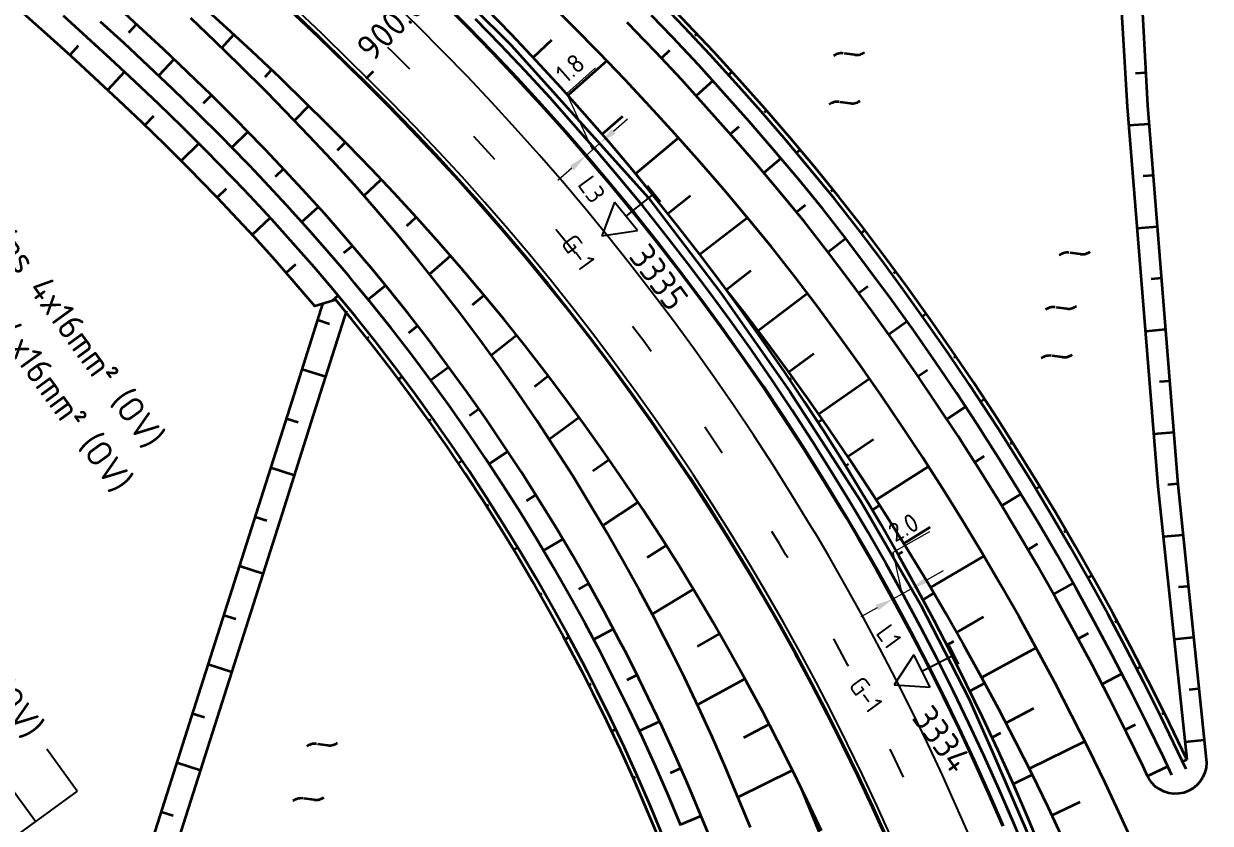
# Model space of a CAD drawing. Header units: metres. Extents: x 134219 to 139080, y 438661 to 444352.
# Drawn here: x 135551.9 to 135666.8, y 443063.9 to 443141.4 of the extents above; entities that cross this region are included whole.
import ezdxf
from ezdxf.enums import TextEntityAlignment as Align

# ---------------------------------------------------------------- set-up
doc = ezdxf.new("R2010")
doc.units = ezdxf.units.M
doc.linetypes.add('13strp', pattern=[4, 1, -3])
doc.linetypes.add('39strp', pattern=[12, 3, -9])
doc.layers.get('DEFPOINTS').update_dxf_attribs({"color": 193})
for name, color, linetype, lineweight in [('N-WE-KL-ET_LS_OV_ARMATUUR-S', 7, 'Continuous', 25), ('N-WE-KL-ET_LS_OV_ARMATUUR-T18', 1, 'Continuous', 25), ('N-WE-KL-ET_LS_OV_KABEL-G', 10, 'KL-LS-OV-N', 35), ('N-WE-KL-ET_LS_OV_KABEL-M', 7, 'Continuous', 18), ('N-WE-KL-ET_LS_OV_KABEL-T25', 7, 'Continuous', 25), ('Utd-geleiderail-nw', 8, 'glm a2ee v014$0$f2m40080', 35), ('Utd-ondergr-nw', 8, '13strp', 35)]:
    doc.layers.add(name, color=color, linetype=linetype, lineweight=lineweight)
doc.layers.add('N-WE-KL-ET_LS_OV_ARMATUUR-T25', color=2, linetype='Continuous')
doc.layers.add('Utd-weg-nw', color=8, linetype='Continuous')
doc.styles.add('alm a2ee v011$0$rtw_iso', font='NLCS-ISO.ttf')
doc.styles.add('ISO18', font='NLCS-ISO.ttf')
doc.styles.add('ISO25', font='NLCS-ISO.ttf')
doc.styles.add('NLCS_18', font='NLCS-ISO.ttf', dxfattribs={"height": 1.8})
doc.styles.add('NLCS_25', font='NLCS-ISO.ttf', dxfattribs={"height": 2.5})
doc.linetypes.add('glm a2ee v014$0$f2m40080', pattern='A,2,-1,[160,RTW.shx,S=0.5,R=0,X=0,Y=0],-1', length=4)
doc.linetypes.add('KL-LS-OV-N', pattern='A,4,-1,[103,NLCS.SHX,S=0.75,R=0,X=0,Y=0],-1,4,-1.5,["0V",Standard,S=1,R=0,X=0,Y=-0.5],-3', length=14.5)
doc.dimstyles.new('NLCS_t18_pijl_Dimension_l3_h1', dxfattribs={"dimtxt": 1.8, "dimasz": 1.8, "dimexe": 2, "dimexo": 2, "dimgap": 0.7, "dimtad": 1, "dimdec": 1, "dimzin": 0, "dimdsep": 46, "dimtxsty": 'NLCS_18', "dimcen": 2.5, "dimdle": 2, "dimclrd": 256, "dimclre": 256, "dimclrt": 256, "dimadec": 1, "dimazin": 0, "dimtfac": 1, "dimtdec": 1, "dimtofl": 0, "dimtmove": 1, "dimatfit": 0, "dimfxl": 0, "dimtolj": 1, "dimtzin": 0, "dimlwd": 18, "dimlwe": 18, "dimarcsym": 0})

# ---------------------------------------------------------------- blocks, each defined once
blk = doc.blocks.new('SKL-ET_OV_ARMATUUR_HD_NATRIUM_1x250W-SO (3)')
for p, q in [((6.49, 0), (3.49, 1.76)), ((3.49, -1.76), (6.49, 0))]:
    blk.add_line(p, q)
for points in [[(3.49, 1.76), (3.49, -1.76)], [(0, 1), (0, -1)], [(3.49, 0), (0, 0)]]:
    blk.add_lwpolyline(points)
at = {"layer": 'N-WE-KL-ET_LS_OV_ARMATUUR-T18', "style": 'ISO18', "flags": 1}
for tag, p in [('TYPE_ARMATUUR', (3.07, -6.82)), ('VERMOGEN_LAMP', (3.07, -10.61)), ('SPIEGELSTAND', (3.07, -14.39)), ('HOOGTE_LICHTMAST', (3.07, -18.17)), ('UITLEGGERHOEK', (3.07, -21.96)), ('TYPE_LICHTMAST', (3.07, -25.74)), ('BOTSVRIENDELIJK', (3.07, -29.53)), ('POSITIE_LICHTMAST', (3.07, -33.31)), ('KABELAANSLUITNG', (3.07, -37.1)), ('VOEDINGSPUNT', (3.07, -44.67))]:
    blk.add_attdef(tag, p, '', height=1.8, dxfattribs=at)
at = {"layer": 'N-WE-KL-ET_LS_OV_ARMATUUR-T18', "style": 'ISO18'}
for tag, p in [('FASE-AANSLUITING_1', (3.07, -40.88)), ('GROEPSNUMMER', (3.07, -48.45))]:
    blk.add_attdef(tag, p, '', height=1.8, dxfattribs=at)
at = {"layer": 'N-WE-KL-ET_LS_OV_ARMATUUR-T25', "style": 'ISO25'}
for tag, p in [('MASTNUMMER', (3.07, 7.39)), ('TYPE_SYMBOOL', (3.07, 3.61))]:
    blk.add_attdef(tag, p, '', height=2.5, dxfattribs=at)
blk = doc.blocks.new('*D466')
at = {"layer": 'DEFPOINTS', "color": 0, "transparency": 16777216}
for p in [(135607.66, 443129.77), (135607.66, 443129.77), (135606.33, 443128.59)]:
    blk.add_point(p, dxfattribs=at)
at = {"layer": 'N-WE-KL-ET_LS_OV_KABEL-M', "linetype": 'Continuous', "lineweight": 18, "transparency": 16777216}
for p, q in [((135604.48, 443134.63), (135607.28, 443137.11)), ((135606.99, 443129.18), (135604.48, 443134.63)), ((135609.01, 443130.96), (135610.36, 443132.15)), ((135606.33, 443128.59), (135607.66, 443129.77)), ((135604.98, 443127.4), (135603.63, 443126.2))]:
    blk.add_line(p, q, dxfattribs=at)
at = {"layer": 'N-WE-KL-ET_LS_OV_KABEL-M', "lineweight": 18, "transparency": 16777216}
for p, q in [((135607.66, 443129.77), (135606.34, 443131.27)), ((135606.33, 443128.59), (135605, 443130.09))]:
    blk.add_line(p, q, dxfattribs=at)
at = {"layer": 'N-WE-KL-ET_LS_OV_KABEL-M', "transparency": 16777216}
for points in [[(135608.81, 443131.18), (135609.21, 443130.74), (135607.66, 443129.77)], [(135604.78, 443127.62), (135605.18, 443127.17), (135606.33, 443128.59)]]:
    blk.add_solid(points, dxfattribs=at)
at = {"layer": 'N-WE-KL-ET_LS_OV_KABEL-M', "transparency": 16777216, "insert": (135604.82, 443137.07), "char_height": 1.8, "attachment_point": 5, "rotation": 41.4562, "style": 'NLCS_18'}
blk.add_mtext('\\A1;1.8', dxfattribs=at)
blk = doc.blocks.new('*D467')
at = {"layer": 'DEFPOINTS', "color": 0, "transparency": 16777216}
for p in [(135637.84, 443086.65), (135637.84, 443086.65), (135636.1, 443085.68)]:
    blk.add_point(p, dxfattribs=at)
at = {"layer": 'N-WE-KL-ET_LS_OV_KABEL-M', "linetype": 'Continuous', "lineweight": 18, "transparency": 16777216}
for p, q in [((135636.08, 443090.19), (135639.66, 443092.19)), ((135636.97, 443086.17), (135636.08, 443090.19)), ((135639.41, 443087.53), (135640.98, 443088.4)), ((135636.1, 443085.68), (135637.84, 443086.65)), ((135634.53, 443084.81), (135632.95, 443083.93))]:
    blk.add_line(p, q, dxfattribs=at)
at = {"layer": 'N-WE-KL-ET_LS_OV_KABEL-M', "lineweight": 18, "transparency": 16777216}
for p, q in [((135637.84, 443086.65), (135636.86, 443088.4)), ((135636.1, 443085.68), (135635.13, 443087.43))]:
    blk.add_line(p, q, dxfattribs=at)
at = {"layer": 'N-WE-KL-ET_LS_OV_KABEL-M', "transparency": 16777216}
for points in [[(135639.26, 443087.79), (135639.56, 443087.27), (135637.84, 443086.65)], [(135634.38, 443085.07), (135634.67, 443084.55), (135636.1, 443085.68)]]:
    blk.add_solid(points, dxfattribs=at)
at = {"layer": 'N-WE-KL-ET_LS_OV_KABEL-M', "transparency": 16777216, "insert": (135637.09, 443092.59), "char_height": 1.8, "attachment_point": 5, "rotation": 29.1219, "style": 'NLCS_18'}
blk.add_mtext('\\A1;2.0', dxfattribs=at)
blk = doc.blocks.new('Dwm A2 aanvulling$0$A$C32883349')
at = {"layer": 'Utd-ondergr-nw'}
blk.add_line((-1.82, 0.37), (-2.44, 1.31), dxfattribs=at)
for centre, start, end in [((-3.53, 0.59), 33.3445, 123.3445), ((-0.72, 1.1), 213.3445, 303.3445)]:
    blk.add_arc(centre, 1.31, start, end, dxfattribs=at)

msp = doc.modelspace()

# ---------------------------------------------------------------- linework, layer by layer
at = {"layer": 'N-WE-KL-ET_LS_OV_KABEL-G', "elevation": 2.21, "flags": 128}
msp.add_lwpolyline([(135534.25, 443194.91), (135548.63, 443183.68), (135562.68, 443172.28), (135575.34, 443161.79), (135583.92, 443154.39), (135599.1, 443139.3), (135612.36, 443124.54), (135619.45, 443115.24), (135626.08, 443105.74), (135632.93, 443095.16), (135638.73, 443085.11), (135643.41, 443076.02), (135645.64, 443070.97), (135648.99, 443063.2), (135654.23, 443050.37), (135657.48, 443040.93), (135660.37, 443031.63), (135662.15, 443023.75), (135664.54, 443010.62), (135666.07, 442998.1), (135667.54, 442986.57), (135668.36, 442978.22), (135668.73, 442965.04), (135668.21, 442953.88), (135667.34, 442941.62), (135665.96, 442930.74), (135665.4, 442925.32), (135664.56, 442918.86), (135663.37, 442912.71), (135661.63, 442905.85), (135660.04, 442900.28), (135659.23, 442899.5), (135649.78, 442871.84), (135635.93, 442842.83)], dxfattribs=at)
at = {"layer": 'N-WE-KL-ET_LS_OV_KABEL-T25'}
for p, q in [((135557.08, 443067.05), (135554.13, 443071.09)), ((135553.03, 443064.1), (135550.09, 443068.15)), ((135557.08, 443067.05), (135510.6, 443033.2))]:
    msp.add_line(p, q, dxfattribs=at)
at = {"layer": 'Utd-geleiderail-nw', "linetype": 'Continuous', "flags": 128}
msp.add_lwpolyline([(135649.08, 443060.85), (135647.73, 443064.07), (135646.34, 443067.26), (135644.91, 443070.44), (135643.43, 443073.6), (135641.91, 443076.74), (135640.35, 443079.86), (135638.74, 443082.95), (135637.09, 443086.02), (135635.4, 443089.07), (135633.67, 443092.08), (135632.55, 443093.99), (135631.87, 443095.12), (135630.07, 443098.07), (135628.21, 443101.02), (135626.31, 443103.94), (135624.37, 443106.84), (135622.39, 443109.71), (135620.37, 443112.55), (135618.31, 443115.36), (135616.21, 443118.15), (135614.07, 443120.9), (135611.9, 443123.63), (135609.68, 443126.32), (135607.43, 443128.99), (135605.15, 443131.62), (135602.83, 443134.22), (135600.47, 443136.79), (135598.07, 443139.32), (135595.64, 443141.83)], dxfattribs=at)
at = {"layer": 'Utd-ondergr-nw', "color": 7, "linetype": 'Continuous'}
msp.add_line((135585.06, 443136.07), (135585.77, 443136.79), dxfattribs=at)
at = {"layer": 'Utd-ondergr-nw', "linetype": 'Continuous', "flags": 128}
for points in [[(135648.78, 443188.98), (135649.37, 443188.63), (135650.2, 443188.06), (135650.98, 443187.43), (135651.7, 443186.75), (135652.37, 443186.01), (135652.99, 443185.22), (135653.54, 443184.38), (135654.02, 443183.51), (135654.44, 443182.6), (135654.78, 443181.66), (135655.05, 443180.7), (135655.23, 443179.85), (135656.46, 443171.96), (135658.77, 443133.32), (135661.73, 443096.55), (135664.52, 443070.12)], [(135658.64, 443172.27), (135660.73, 443133.45), (135663.67, 443096.73), (135666.42, 443070.12), (135666.44, 443069.8), (135666.4, 443069.31), (135666.28, 443068.84), (135666.09, 443068.39), (135665.83, 443067.98), (135665.5, 443067.61), (135665.12, 443067.3), (135664.7, 443067.06), (135664.24, 443066.89), (135663.76, 443066.8), (135663.27, 443066.79), (135662.78, 443066.85), (135662.32, 443067), (135661.88, 443067.22), (135661.48, 443067.5), (135661.14, 443067.85), (135660.86, 443068.25), (135660.72, 443068.5)], [(135646.72, 443063.64), (135645.34, 443066.82), (135643.91, 443069.98), (135642.44, 443073.13), (135640.93, 443076.25), (135639.37, 443079.36), (135637.77, 443082.44), (135636.12, 443085.49), (135634.44, 443088.53), (135632.71, 443091.54), (135631.59, 443093.44), (135630.94, 443094.53), (135629.13, 443097.49), (135627.28, 443100.43), (135625.39, 443103.34), (135623.46, 443106.22), (135621.49, 443109.08), (135619.47, 443111.91), (135617.42, 443114.71), (135615.34, 443117.48), (135613.21, 443120.22), (135611.04, 443122.94), (135608.84, 443125.62), (135606.6, 443128.27), (135604.32, 443130.89), (135602.01, 443133.48), (135599.66, 443136.04), (135597.28, 443138.56), (135594.86, 443141.05), (135592.41, 443143.51)], [(135646.78, 443063.66), (135645.4, 443066.85), (135643.97, 443070.01), (135642.5, 443073.16), (135640.99, 443076.28), (135639.43, 443079.39), (135637.83, 443082.47), (135636.19, 443085.53), (135634.5, 443088.56), (135632.77, 443091.58), (135631.65, 443093.47), (135631, 443094.56), (135629.19, 443097.53), (135627.34, 443100.46), (135625.45, 443103.38), (135623.52, 443106.26), (135621.54, 443109.12), (135619.53, 443111.95), (135617.48, 443114.75), (135615.39, 443117.52), (135613.26, 443120.27), (135611.1, 443122.98), (135608.89, 443125.67), (135606.65, 443128.32), (135604.38, 443130.94), (135602.06, 443133.53), (135599.71, 443136.09), (135597.33, 443138.61), (135594.91, 443141.1), (135592.46, 443143.56)], [(135659.65, 443061.26), (135658.15, 443064.57), (135656.61, 443067.85), (135655.03, 443071.11), (135653.4, 443074.34), (135651.74, 443077.56), (135650.03, 443080.74), (135648.28, 443083.91), (135646.5, 443087.05), (135644.67, 443090.16), (135642.8, 443093.25), (135640.9, 443096.31), (135639.67, 443098.24), (135638.95, 443099.35), (135636.97, 443102.35), (135634.95, 443105.33), (135632.89, 443108.29), (135630.8, 443111.21), (135628.66, 443114.11), (135626.49, 443116.97), (135624.29, 443119.8), (135622, 443122.58), (135619.69, 443125.32), (135617.34, 443128.03), (135614.96, 443130.71), (135612.54, 443133.36), (135610.09, 443135.98), (135607.62, 443138.56), (135605.11, 443141.11), (135602.57, 443143.63)], [(135664.52, 443070.12), (135664.08, 443071.03), (135662.46, 443074.39), (135660.79, 443077.73), (135659.07, 443081.05), (135657.32, 443084.34), (135655.52, 443087.6), (135653.68, 443090.84), (135651.8, 443094.06), (135649.88, 443097.24), (135647.92, 443100.4), (135646.65, 443102.39), (135645.92, 443103.54), (135643.88, 443106.64), (135641.79, 443109.72), (135639.67, 443112.76), (135637.51, 443115.78), (135635.32, 443118.77), (135633.08, 443121.72), (135630.81, 443124.65), (135628.46, 443127.51), (135626.07, 443130.35), (135623.65, 443133.15), (135621.2, 443135.91), (135618.71, 443138.65), (135616.19, 443141.35), (135614.15, 443143.49)], [(135613.33, 443062.64), (135612.15, 443065.46), (135610.93, 443068.26), (135609.67, 443071.04), (135608.36, 443073.81), (135607, 443076.56), (135606.12, 443078.29), (135605.61, 443079.29), (135604.17, 443081.99), (135602.69, 443084.68), (135601.17, 443087.35), (135599.6, 443090), (135597.99, 443092.62), (135596.34, 443095.22), (135594.65, 443097.8), (135592.92, 443100.35), (135591.15, 443102.87), (135589.35, 443105.37), (135587.5, 443107.85), (135585.61, 443110.29), (135583.68, 443112.71), (135582.11, 443114.62), (135580.08, 443114.03), (135578.29, 443116.13), (135576.27, 443118.44), (135574.21, 443120.72), (135572.12, 443122.97), (135570.68, 443124.48), (135568.92, 443126.3), (135568.18, 443127.05), (135565.63, 443129.61), (135563.37, 443131.8), (135561.08, 443133.98), (135558.74, 443136.15), (135556.48, 443138.23), (135554.18, 443140.3), (135551.86, 443142.37)], [(135618.67, 443061.81), (135617.48, 443064.68), (135616.27, 443067.56), (135615.02, 443070.42), (135613.72, 443073.26), (135612.38, 443076.08), (135611, 443078.88), (135610.1, 443080.65), (135609.57, 443081.67), (135608.1, 443084.43), (135606.58, 443087.18), (135605.03, 443089.9), (135603.42, 443092.6), (135601.78, 443095.27), (135600.09, 443097.93), (135598.37, 443100.55), (135596.6, 443103.16), (135594.79, 443105.73), (135592.94, 443108.28), (135591.05, 443110.81), (135589.12, 443113.3), (135587.15, 443115.77), (135585.55, 443117.72), (135584.94, 443118.45), (135583.1, 443120.61), (135581.02, 443122.99), (135578.9, 443125.33), (135576.74, 443127.65), (135575.25, 443129.21), (135573.44, 443131.07), (135572.69, 443131.85), (135570.06, 443134.46), (135567.76, 443136.7), (135565.42, 443138.92), (135563.05, 443141.12), (135560.75, 443143.23)], [(135629.14, 443063.2), (135627.77, 443066.14), (135626.35, 443069.06), (135624.9, 443071.96), (135623.4, 443074.84), (135621.86, 443077.7), (135620.29, 443080.54), (135618.67, 443083.36), (135617.63, 443085.13), (135617.02, 443086.15), (135615.33, 443088.92), (135613.6, 443091.67), (135611.83, 443094.39), (135610.02, 443097.08), (135608.18, 443099.75), (135606.3, 443102.4), (135604.38, 443105.02), (135602.43, 443107.61), (135600.44, 443110.18), (135598.41, 443112.71), (135596.35, 443115.22), (135594.26, 443117.7), (135592.13, 443120.15), (135589.97, 443122.57), (135587.77, 443124.96), (135585.54, 443127.32), (135583.28, 443129.65), (135580.99, 443131.95), (135579.41, 443133.49), (135576.71, 443136.13), (135573.97, 443138.73), (135571.57, 443140.95), (135569.14, 443143.15)], [(135635.44, 443062.44), (135634.08, 443065.47), (135632.67, 443068.48), (135631.22, 443071.47), (135629.73, 443074.43), (135628.2, 443077.38), (135626.63, 443080.31), (135625.02, 443083.21), (135623.36, 443086.09), (135622.3, 443087.91), (135621.67, 443088.95), (135619.94, 443091.78), (135618.17, 443094.59), (135616.36, 443097.38), (135614.51, 443100.14), (135612.62, 443102.87), (135610.7, 443105.58), (135608.74, 443108.26), (135606.74, 443110.91), (135604.7, 443113.53), (135602.63, 443116.13), (135600.52, 443118.7), (135598.38, 443121.23), (135596.2, 443123.74), (135593.99, 443126.22), (135591.74, 443128.66), (135589.46, 443131.08), (135587.15, 443133.46), (135584.8, 443135.81), (135583.19, 443137.39), (135580.43, 443140.08), (135577.63, 443142.73)], [(135635.51, 443062.47), (135634.14, 443065.5), (135632.73, 443068.51), (135631.28, 443071.5), (135629.79, 443074.47), (135628.26, 443077.41), (135626.69, 443080.34), (135625.08, 443083.25), (135623.42, 443086.13), (135622.36, 443087.94), (135621.73, 443088.99), (135620, 443091.82), (135618.23, 443094.63), (135616.42, 443097.42), (135614.57, 443100.18), (135612.68, 443102.91), (135610.76, 443105.62), (135608.79, 443108.3), (135606.79, 443110.95), (135604.76, 443113.58), (135602.69, 443116.17), (135600.58, 443118.74), (135598.43, 443121.28), (135596.26, 443123.79), (135594.04, 443126.27), (135591.8, 443128.71), (135589.51, 443131.13), (135587.2, 443133.51), (135584.85, 443135.86), (135583.23, 443137.44), (135580.48, 443140.13), (135577.68, 443142.79)], [(135650.42, 443061.4), (135649.07, 443064.63), (135647.67, 443067.85), (135646.23, 443071.05), (135644.74, 443074.22), (135643.21, 443077.38), (135641.64, 443080.51), (135640.02, 443083.63), (135638.36, 443086.72), (135636.66, 443089.78), (135634.92, 443092.82), (135633.79, 443094.74), (135633.13, 443095.84), (135631.3, 443098.83), (135629.43, 443101.8), (135627.52, 443104.74), (135625.57, 443107.65), (135623.57, 443110.54), (135621.54, 443113.4), (135619.47, 443116.23), (135617.36, 443119.03), (135615.21, 443121.8), (135613.02, 443124.54), (135610.8, 443127.25), (135608.54, 443129.93), (135606.24, 443132.58), (135603.9, 443135.19), (135601.53, 443137.78), (135599.12, 443140.33), (135596.68, 443142.84)], [(135663.08, 443068.59), (135662.29, 443070.27), (135660.67, 443073.61), (135659.01, 443076.92), (135657.31, 443080.21), (135655.57, 443083.48), (135653.78, 443086.72), (135651.96, 443089.93), (135650.09, 443093.12), (135648.18, 443096.29), (135646.23, 443099.42), (135644.98, 443101.4), (135644.25, 443102.53), (135642.22, 443105.61), (135640.15, 443108.66), (135638.05, 443111.69), (135635.9, 443114.68), (135633.72, 443117.65), (135631.5, 443120.58), (135629.24, 443123.49), (135626.91, 443126.33), (135624.54, 443129.14), (135622.14, 443131.92), (135619.7, 443134.66), (135617.23, 443137.38), (135614.73, 443140.06), (135612.7, 443142.18)], [(135664.47, 443069.17), (135663.67, 443070.86), (135662.05, 443074.21), (135660.38, 443077.55), (135658.67, 443080.86), (135656.91, 443084.14), (135655.12, 443087.4), (135653.28, 443090.63), (135651.41, 443093.84), (135649.49, 443097.02), (135647.53, 443100.18), (135646.27, 443102.16), (135645.53, 443103.3), (135643.49, 443106.4), (135641.41, 443109.47), (135639.3, 443112.51), (135637.14, 443115.53), (135634.95, 443118.51), (135632.72, 443121.46), (135630.45, 443124.38), (135628.1, 443127.24), (135625.72, 443130.07), (135623.3, 443132.86), (135620.85, 443135.62), (135618.37, 443138.35), (135615.85, 443141.05), (135613.82, 443143.18)], [(135613.73, 443062.84), (135612.55, 443065.66), (135611.33, 443068.47), (135610.06, 443071.26), (135608.75, 443074.03), (135607.39, 443076.78), (135606.51, 443078.52), (135605.99, 443079.52), (135604.55, 443082.23), (135603.07, 443084.93), (135601.54, 443087.6), (135599.97, 443090.25), (135598.36, 443092.88), (135596.71, 443095.48), (135595.02, 443098.07), (135593.28, 443100.62), (135591.51, 443103.15), (135589.69, 443105.66), (135587.84, 443108.14), (135585.95, 443110.59), (135584.02, 443113.01), (135582.45, 443114.93), (135581.85, 443115.64), (135580.05, 443117.77), (135578, 443120.1), (135575.92, 443122.41), (135573.81, 443124.68), (135572.35, 443126.21), (135570.57, 443128.04), (135569.83, 443128.8), (135567.25, 443131.38), (135564.97, 443133.59), (135562.66, 443135.78), (135560.31, 443137.97), (135558.04, 443140.05), (135555.73, 443142.13)], [(135615.52, 443063.72), (135614.33, 443066.57), (135613.1, 443069.4), (135611.82, 443072.22), (135610.49, 443075.01), (135609.12, 443077.79), (135608.23, 443079.54), (135607.71, 443080.55), (135606.25, 443083.29), (135604.75, 443086), (135603.21, 443088.7), (135601.63, 443091.38), (135600, 443094.03), (135598.33, 443096.65), (135596.62, 443099.26), (135594.87, 443101.84), (135593.08, 443104.39), (135591.25, 443106.92), (135589.38, 443109.42), (135587.47, 443111.89), (135585.52, 443114.33), (135583.93, 443116.26), (135583.33, 443116.98), (135581.51, 443119.13), (135579.45, 443121.48), (135577.35, 443123.81), (135575.21, 443126.1), (135573.74, 443127.64), (135571.95, 443129.49), (135571.2, 443130.26), (135568.59, 443132.85), (135566.31, 443135.08), (135563.98, 443137.28), (135561.62, 443139.48), (135559.34, 443141.57)], [(135562.07, 443140.54), (135562.81, 443141.34)], [(135622.28, 443063.53), (135621.06, 443066.45), (135619.83, 443069.38), (135618.56, 443072.29), (135617.23, 443075.18), (135615.87, 443078.05), (135614.46, 443080.9), (135613.54, 443082.7), (135613, 443083.73), (135611.5, 443086.54), (135609.95, 443089.33), (135608.36, 443092.1), (135606.73, 443094.85), (135605.06, 443097.57), (135603.34, 443100.27), (135601.58, 443102.94), (135599.78, 443105.59), (135597.93, 443108.21), (135596.05, 443110.8), (135594.12, 443113.37), (135592.16, 443115.9), (135590.15, 443118.41), (135588.11, 443120.89), (135586.03, 443123.34), (135583.91, 443125.76), (135581.75, 443128.14), (135579.55, 443130.49), (135578.03, 443132.08), (135575.42, 443134.76), (135572.76, 443137.41), (135570.43, 443139.67), (135568.06, 443141.92)], [(135660.72, 443068.5), (135660.29, 443069.42), (135658.68, 443072.73), (135657.04, 443076.01), (135655.35, 443079.28), (135653.62, 443082.51), (135651.85, 443085.73), (135650.03, 443088.92), (135648.18, 443092.08), (135646.29, 443095.22), (135644.35, 443098.33), (135643.11, 443100.29), (135642.38, 443101.41), (135640.37, 443104.46), (135638.32, 443107.49), (135636.23, 443110.49), (135634.1, 443113.46), (135631.94, 443116.4), (135629.74, 443119.31), (135627.5, 443122.19), (135625.18, 443125.01), (135622.83, 443127.79), (135620.45, 443130.55), (135618.03, 443133.27), (135615.58, 443135.96), (135613.1, 443138.62), (135611.09, 443140.72), (135610.58, 443141.25), (135610.33, 443141.51)], [(135571.08, 443139.04), (135572.25, 443140.32)], [(135616.92, 443140.24), (135617.08, 443140.39)], [(135557.17, 443139.22), (135556.36, 443138.33)], [(135557.17, 443139.22), (135556.36, 443138.33)], [(135557.17, 443139.22), (135556.36, 443138.33)], [(135603, 443139.77), (135601.22, 443138.11)], [(135614.44, 443138.77), (135613.65, 443138.03)], [(135564.96, 443136.35), (135566.46, 443137.93)], [(135608.35, 443137.79), (135604.59, 443134.42)], [(135561.65, 443136.72), (135560.02, 443134.97)], [(135561.65, 443136.72), (135560.02, 443134.97)], [(135561.65, 443136.72), (135560.02, 443134.97)], [(135575.26, 443136.23), (135575.9, 443136.9)], [(135620.14, 443136.41), (135620.47, 443136.71)], [(135659.57, 443136.6), (135660.56, 443136.66)], [(135618.62, 443135.85), (135617.02, 443134.39)], [(135569.3, 443133.69), (135570.06, 443134.46)], [(135578.11, 443132), (135579.49, 443133.42)], [(135623.63, 443132.82), (135623.8, 443132.97)], [(135564.45, 443132.42), (135563.62, 443131.56)], [(135564.45, 443132.42), (135563.62, 443131.56)], [(135564.45, 443132.42), (135563.62, 443131.56)], [(135609.88, 443132.38), (135607.9, 443130.67)], [(135572.04, 443129.4), (135573.59, 443130.92)], [(135621.14, 443131.4), (135620.32, 443130.69)], [(135658.91, 443131.55), (135660.87, 443131.69)], [(135568.85, 443129.78), (135567.15, 443128.08)], [(135568.85, 443129.78), (135567.15, 443128.08)], [(135568.85, 443129.78), (135567.15, 443128.08)], [(135582.28, 443129.14), (135583.04, 443129.9)], [(135615.31, 443130.32), (135611.13, 443126.85)], [(135626.72, 443128.88), (135627.06, 443129.17)], [(135576.26, 443126.57), (135577.05, 443127.31)], [(135625.22, 443128.33), (135623.56, 443126.93)], [(135584.83, 443124.71), (135586.51, 443126.3)], [(135660.29, 443126.64), (135661.27, 443126.71)], [(135571.48, 443125.38), (135570.62, 443124.54)], [(135571.48, 443125.38), (135570.62, 443124.54)], [(135571.48, 443125.38), (135570.62, 443124.54)], [(135630.09, 443125.17), (135630.26, 443125.31)], [(135616.48, 443124.72), (135614.28, 443122.97)], [(135627.58, 443123.8), (135626.74, 443123.12)], [(135578.82, 443122.18), (135580.44, 443123.63)], [(135588.98, 443121.79), (135589.91, 443122.63)], [(135575.77, 443122.57), (135574.01, 443120.94)], [(135575.77, 443122.57), (135574.01, 443120.94)], [(135575.77, 443122.57), (135574.01, 443120.94)], [(135622, 443122.58), (135617.36, 443119.03)], [(135659.71, 443121.58), (135661.67, 443121.73)], [(135631.52, 443120.56), (135629.79, 443119.24)], [(135632.99, 443121.09), (135633.35, 443121.37)], [(135582.9, 443119.17), (135583.73, 443119.87)], [(135578.2, 443118.05), (135577.3, 443117.26)], [(135578.2, 443118.05), (135577.3, 443117.26)], [(135578.2, 443118.05), (135577.3, 443117.26)], [(135591.19, 443117.12), (135593.22, 443118.89)], [(135622.32, 443117.45), (135619.96, 443115.6)], [(135636.17, 443117.23), (135636.35, 443117.36)], [(135585.25, 443114.66), (135586.93, 443116.03)], [(135652.6, 443062.29), (135651.09, 443065.5), (135649.54, 443068.68), (135647.95, 443071.84), (135646.32, 443074.98), (135644.65, 443078.09), (135642.94, 443081.18), (135641.19, 443084.25), (135639.41, 443087.29), (135637.58, 443090.3), (135635.72, 443093.29), (135634.51, 443095.17), (135633.81, 443096.25), (135631.87, 443099.19), (135629.9, 443102.1), (135627.88, 443104.98), (135625.83, 443107.84), (135623.75, 443110.66), (135621.63, 443113.46), (135619.48, 443116.21)], [(135633.64, 443115.92), (135632.77, 443115.27)], [(135661.09, 443116.68), (135662.07, 443116.75)], [(135582.35, 443115.04), (135581.72, 443114.51)], [(135582.35, 443115.04), (135581.72, 443114.51)], [(135582.35, 443115.04), (135581.72, 443114.51)], [(135595.35, 443114.15), (135596.47, 443115.08)], [(135620.32, 443115.1), (135620.31, 443115.09)], [(135627.79, 443115.26), (135623.01, 443111.64)], [(135554.61, 443031.65), (135556.47, 443037.49), (135559.5, 443047.02), (135562.53, 443056.55), (135565.56, 443066.08), (135568.59, 443075.61), (135571.62, 443085.14), (135574.65, 443094.67), (135577.68, 443104.2), (135580.71, 443113.73), (135580.86, 443114.2)], [(135555.3, 443025.91), (135558.76, 443036.76), (135561.79, 443046.29), (135564.82, 443055.82), (135567.85, 443065.35), (135570.88, 443074.88), (135573.91, 443084.41), (135576.94, 443093.94), (135579.97, 443103.47), (135583, 443113), (135583.17, 443113.56)], [(135581.51, 443112.29), (135580.37, 443112.65)], [(135637.45, 443112.52), (135635.68, 443111.26)], [(135638.92, 443113.04), (135639.29, 443113.3)], [(135589.18, 443111.45), (135590.04, 443112.11)], [(135597.17, 443109.26), (135599.62, 443111.2)], [(135623.38, 443111.14), (135623.23, 443111.03)], [(135660.52, 443111.61), (135662.46, 443111.78)], [(135585.32, 443111.01), (135585.15, 443110.87)], [(135585.32, 443111.01), (135585.15, 443110.87)], [(135585.32, 443111.01), (135585.15, 443110.87)], [(135628.41, 443109.39), (135625.99, 443107.63)], [(135641.96, 443109.06), (135642.15, 443109.19)], [(135581.14, 443107.16), (135578.85, 443107.89)], [(135591.3, 443106.84), (135593.05, 443108.13)], [(135639.42, 443107.81), (135638.52, 443107.19)], [(135588.55, 443107.19), (135588.19, 443106.92)], [(135588.55, 443107.19), (135588.19, 443106.92)], [(135588.55, 443107.19), (135588.19, 443106.92)], [(135601.36, 443106.24), (135602.69, 443107.26)], [(135626.21, 443107.02), (135626.06, 443106.91)], [(135633.8, 443106.99), (135628.88, 443103.55)], [(135661.89, 443106.71), (135662.86, 443106.8)], [(135643.1, 443104.27), (135641.29, 443103.07)], [(135644.56, 443104.78), (135644.93, 443105.03)], [(135578.48, 443102.76), (135577.34, 443103.12)], [(135595.07, 443103.44), (135595.96, 443104.06)], [(135602.77, 443101.13), (135605.68, 443103.25)], [(135591.32, 443103.03), (135591.14, 443102.9)], [(135591.32, 443103.03), (135591.14, 443102.9)], [(135591.32, 443103.03), (135591.14, 443102.9)], [(135629.24, 443103.04), (135628.82, 443102.75)], [(135634.2, 443101.1), (135631.71, 443099.43)], [(135647.46, 443100.7), (135647.65, 443100.82)], [(135661.32, 443101.65), (135663.26, 443101.82)], [(135596.97, 443098.73), (135598.78, 443099.93)], [(135594.35, 443099.05), (135593.98, 443098.79)], [(135594.35, 443099.05), (135593.98, 443098.79)], [(135594.35, 443099.05), (135593.98, 443098.79)], [(135607, 443098.08), (135608.58, 443099.18)], [(135631.77, 443098.72), (135631.49, 443098.53)], [(135639.5, 443098.5), (135634.46, 443095.25)], [(135644.9, 443099.49), (135643.99, 443098.91)], [(135578.11, 443097.63), (135575.82, 443098.36)], [(135649.9, 443096.33), (135650.29, 443096.57)], [(135662.69, 443096.75), (135663.66, 443096.85)], [(135600.57, 443095.15), (135601.49, 443095.73)], [(135607.97, 443092.77), (135611.39, 443095.04)], [(135648.46, 443095.82), (135646.6, 443094.69)], [(135596.91, 443094.75), (135596.72, 443094.63)], [(135596.91, 443094.75), (135596.72, 443094.63)], [(135596.91, 443094.75), (135596.72, 443094.63)], [(135634.8, 443094.73), (135634.07, 443094.26)], [(135575.45, 443093.23), (135574.31, 443093.59)], [(135639.68, 443092.6), (135637.13, 443091.02)], [(135652.66, 443092.15), (135652.85, 443092.26)], [(135662.24, 443091.69), (135664.17, 443091.88)], [(135599.74, 443090.63), (135599.36, 443090.39)], [(135599.74, 443090.63), (135599.36, 443090.39)], [(135599.74, 443090.63), (135599.36, 443090.39)], [(135602.23, 443090.35), (135604.1, 443091.46)], [(135612.26, 443089.67), (135614.11, 443090.85)], [(135650.08, 443090.98), (135649.15, 443090.43)], [(135637.01, 443090.22), (135636.57, 443089.95)], [(135644.88, 443089.81), (135639.72, 443086.75)], [(135575.08, 443088.1), (135572.79, 443088.83)], [(135605.66, 443086.6), (135606.61, 443087.14)], [(135653.51, 443087.2), (135651.62, 443086.13)], [(135654.95, 443087.7), (135655.34, 443087.92)], [(135602.08, 443086.2), (135601.89, 443086.09)], [(135602.08, 443086.2), (135601.89, 443086.09)], [(135602.08, 443086.2), (135601.89, 443086.09)], [(135612.76, 443084.19), (135616.75, 443086.6)], [(135640.04, 443086.21), (135638.97, 443085.58)], [(135663.72, 443086.82), (135664.68, 443086.91)], [(135572.42, 443083.7), (135571.28, 443084.06)], [(135644.84, 443083.91), (135642.23, 443082.42)], [(135607.08, 443081.73), (135609, 443082.75)], [(135657.55, 443083.42), (135657.75, 443083.53)], [(135604.71, 443081.94), (135604.31, 443081.73)], [(135604.71, 443081.94), (135604.31, 443081.73)], [(135604.71, 443081.94), (135604.31, 443081.73)], [(135617.14, 443081.05), (135619.28, 443082.29)], [(135641.92, 443081.53), (135641.29, 443081.18)], [(135654.97, 443082.3), (135654.01, 443081.78)], [(135663.29, 443081.75), (135665.19, 443081.95)], [(135649.93, 443080.92), (135644.67, 443078.06)], [(135572.05, 443078.57), (135569.76, 443079.3)], [(135659.68, 443078.89), (135660.08, 443079.1)], [(135610.32, 443077.82), (135611.29, 443078.3)], [(135617.12, 443075.41), (135621.74, 443077.93)], [(135658.25, 443078.39), (135656.32, 443077.39)], [(135606.82, 443077.41), (135606.62, 443077.31)], [(135606.82, 443077.41), (135606.62, 443077.31)], [(135606.82, 443077.41), (135606.62, 443077.31)], [(135644.96, 443077.51), (135643.53, 443076.73)], [(135664.76, 443076.88), (135665.71, 443076.98)], [(135569.39, 443074.17), (135568.25, 443074.53)], [(135649.67, 443075.03), (135647.01, 443073.64)], [(135662.14, 443074.53), (135662.34, 443074.63)], [(135611.5, 443072.88), (135613.47, 443073.8)], [(135621.62, 443072.23), (135624.09, 443073.52)], [(135659.54, 443073.45), (135658.56, 443072.97)], [(135609.22, 443073.03), (135608.82, 443072.83)], [(135609.22, 443073.03), (135608.82, 443072.83)], [(135609.22, 443073.03), (135608.82, 443072.83)], [(135646.48, 443072.67), (135645.67, 443072.24)], [(135654.65, 443071.86), (135649.28, 443069.19)], [(135664.34, 443071.8), (135666.22, 443072.02)], [(135569.02, 443069.04), (135566.73, 443069.77)], [(135664.11, 443069.92), (135664.52, 443070.12)], [(135614.54, 443068.81), (135615.53, 443069.25)], [(135621.06, 443066.45), (135626.35, 443069.06)], [(135649.56, 443068.63), (135647.73, 443067.72)], [(135662.69, 443069.43), (135660.72, 443068.5)], [(135611.11, 443068.39), (135610.91, 443068.3)], [(135611.11, 443068.39), (135610.91, 443068.3)], [(135611.11, 443068.39), (135610.91, 443068.3)], [(135641.99, 443016.55), (135641.45, 443019.72), (135640.86, 443022.88), (135640.23, 443026.04), (135639.54, 443029.19), (135638.81, 443032.33), (135638.04, 443035.46), (135637.21, 443038.58), (135636.34, 443041.69), (135635.42, 443044.79), (135634.46, 443047.88), (135633.44, 443050.95), (135632.39, 443054.01), (135631.28, 443057.06), (135630.13, 443060.09), (135628.94, 443063.11), (135627.7, 443066.11), (135627.17, 443067.37)], [(135654.18, 443065.98), (135651.47, 443064.69)], [(135566.36, 443064.64), (135565.22, 443065)], [(135615.49, 443063.81), (135617.49, 443064.65)]]:
    msp.add_lwpolyline(points, dxfattribs=at)
at = {"layer": 'Utd-weg-nw', "linetype": '39strp', "flags": 128}
msp.add_lwpolyline([(135654.76, 442916.09), (135655.28, 442918.69), (135655.91, 442922.01), (135656.09, 442922.97), (135656.5, 442925.33), (135657.03, 442928.66), (135657.52, 442932), (135657.97, 442935.35), (135658.37, 442938.7), (135658.72, 442942.06), (135659.02, 442945.43), (135659.28, 442948.79), (135659.49, 442952.16), (135659.65, 442955.53), (135659.77, 442958.91), (135659.84, 442962.28), (135659.87, 442965.66), (135659.84, 442969.04), (135659.77, 442972.41), (135659.66, 442975.79), (135659.49, 442979.16), (135659.28, 442982.53), (135659.02, 442985.9), (135659, 442986.16), (135658.72, 442989.26), (135658.37, 442992.62), (135657.97, 442995.97), (135657.53, 442999.32), (135657.04, 443002.66), (135656.5, 443005.99), (135655.92, 443009.32), (135655.29, 443012.63), (135654.61, 443015.94), (135653.89, 443019.24), (135653.12, 443022.53), (135652.31, 443025.8), (135651.45, 443029.07), (135650.55, 443032.32), (135649.6, 443035.56), (135648.61, 443038.79), (135647.57, 443042), (135646.49, 443045.2), (135645.36, 443048.38), (135644.19, 443051.55), (135642.98, 443054.7), (135641.72, 443057.84), (135640.42, 443060.95), (135639.07, 443064.05), (135637.69, 443067.13), (135636.25, 443070.18), (135634.78, 443073.22), (135633.27, 443076.24), (135631.71, 443079.24), (135630.11, 443082.21), (135628.47, 443085.16), (135626.79, 443088.09), (135625.71, 443089.94), (135625.07, 443091), (135623.31, 443093.88), (135621.51, 443096.73), (135619.67, 443099.56), (135617.79, 443102.37), (135615.88, 443105.15), (135613.92, 443107.9), (135611.93, 443110.62), (135609.89, 443113.32), (135607.82, 443115.99), (135605.72, 443118.63), (135603.58, 443121.24), (135601.4, 443123.82), (135599.18, 443126.37), (135596.93, 443128.88), (135594.65, 443131.37), (135592.33, 443133.82), (135589.98, 443136.25), (135587.59, 443138.64), (135585.95, 443140.24), (135583.13, 443142.96), (135580.28, 443145.63), (135577.8, 443147.9), (135575.3, 443150.15), (135572.78, 443152.37), (135570.35, 443154.47), (135567.92, 443156.56), (135565.49, 443158.64), (135565.15, 443158.92), (135561.29, 443162.13), (135557.41, 443165.32), (135553.52, 443168.48), (135551.72, 443169.93), (135549.61, 443171.62), (135545.68, 443174.75), (135541.73, 443177.84), (135537.76, 443180.92), (135533.78, 443183.97), (135529.78, 443187), (135525.76, 443190.01), (135521.98, 443192.81), (135518.18, 443195.58), (135517.67, 443195.95), (135513.61, 443198.89), (135511.03, 443200.73)], dxfattribs=at)
at = {"layer": 'Utd-weg-nw', "linetype": 'Continuous', "flags": 128}
for points in [[(135635.87, 443062.63), (135634.5, 443065.66), (135633.09, 443068.68), (135631.64, 443071.67), (135630.15, 443074.65), (135628.62, 443077.6), (135627.04, 443080.53), (135625.43, 443083.44), (135623.77, 443086.33), (135622.7, 443088.15), (135622.07, 443089.19), (135620.34, 443092.03), (135618.56, 443094.85), (135616.75, 443097.64), (135614.9, 443100.4), (135613.01, 443103.14), (135611.08, 443105.85), (135609.12, 443108.54), (135607.11, 443111.2), (135605.07, 443113.82), (135603, 443116.43), (135600.89, 443119), (135598.74, 443121.54), (135596.56, 443124.05), (135594.34, 443126.53), (135592.09, 443128.98), (135589.8, 443131.4), (135587.48, 443133.79), (135585.13, 443136.15), (135583.51, 443137.73), (135580.75, 443140.43), (135577.95, 443143.08)], [(135643.64, 443062.32), (135642.27, 443065.46), (135640.87, 443068.59), (135639.42, 443071.69), (135637.92, 443074.77), (135636.38, 443077.83), (135634.81, 443080.87), (135633.18, 443083.89), (135631.52, 443086.88), (135629.82, 443089.85), (135628.72, 443091.73), (135628.07, 443092.8), (135626.29, 443095.72), (135624.46, 443098.62), (135622.59, 443101.49), (135620.69, 443104.34), (135618.74, 443107.16), (135616.76, 443109.95), (135614.73, 443112.71), (135612.67, 443115.45), (135610.57, 443118.15), (135608.44, 443120.83), (135606.26, 443123.48), (135604.06, 443126.09), (135601.81, 443128.68), (135599.53, 443131.23), (135597.21, 443133.76), (135594.86, 443136.25), (135592.47, 443138.7), (135590.05, 443141.13), (135588.38, 443142.76)]]:
    msp.add_lwpolyline(points, dxfattribs=at)

# ---------------------------------------------------------------- block references
at = {"layer": 'N-WE-KL-ET_LS_OV_ARMATUUR-S'}
ref = msp.add_blockref('SKL-ET_OV_ARMATUUR_HD_NATRIUM_1x250W-SO (3)', (135612.93, 443124.91, 3.62), dxfattribs=dict(at, rotation=218.9222582800305))
ref.add_attrib('MASTNUMMER', '3335', (135610.4, 443118.82, 3.62), dxfattribs={"layer": 'N-WE-KL-ET_LS_OV_ARMATUUR-T25', "height": 2.5, "rotation": 306.066, "style": 'ISO25'})
ref.add_attrib('FASE-AANSLUITING_1', 'L3', (135605.45, 443125.79, 3.62), dxfattribs={"layer": 'N-WE-KL-ET_LS_OV_ARMATUUR-T18', "height": 1.8, "rotation": 306.066, "style": 'ISO18'})
ref.add_attrib('GROEPSNUMMER', 'G-1', (135603.83, 443120.11, 0.71), dxfattribs={"layer": 'N-WE-KL-ET_LS_OV_ARMATUUR-T18', "height": 1.8, "rotation": 306.066, "style": 'ISO18'})
ref = msp.add_blockref('SKL-ET_OV_ARMATUUR_HD_NATRIUM_1x250W-SO (3)', (135642, 443080.24, 4.46), dxfattribs=dict(at, rotation=206.655174808566))
ref.add_attrib('MASTNUMMER', '3334', (135637.81, 443074.11, 4.46), dxfattribs={"layer": 'N-WE-KL-ET_LS_OV_ARMATUUR-T25', "height": 2.5, "rotation": 306.066, "style": 'ISO25'})
ref.add_attrib('FASE-AANSLUITING_1', 'L1', (135634.33, 443082.34, 4.46), dxfattribs={"layer": 'N-WE-KL-ET_LS_OV_ARMATUUR-T18', "height": 1.8, "rotation": 306.066, "style": 'ISO18'})
ref.add_attrib('GROEPSNUMMER', 'G-1', (135631.7, 443077.27, 1.55), dxfattribs={"layer": 'N-WE-KL-ET_LS_OV_ARMATUUR-T18', "height": 1.8, "rotation": 306.066, "style": 'ISO18'})
at = {"layer": 'Utd-ondergr-nw', "linetype": 'Continuous', "rotation": 49.35098364402291}
for p in [(135633.84, 443139.5), (135633.43, 443134.8), (135655.7, 443120.19), (135654.37, 443114.91), (135653.96, 443110.21), (135582.82, 443072.61), (135581.49, 443067.33)]:
    msp.add_blockref('Dwm A2 aanvulling$0$A$C32883349', p, dxfattribs=at)

# ---------------------------------------------------------------- texts
at = {"layer": 'N-WE-KL-ET_LS_OV_KABEL-T25', "style": 'NLCS_25'}
for s, p in [('RWS VP G-1 VG-YMvKas 4x16mm² (OV)', (135530.47, 443147.74)), ('RWS VP G-10 VG-YMvKas 4x16mm² (OV)', (135526.43, 443144.79))]:
    msp.add_text(s, height=2.5, rotation=306.066, dxfattribs=at).set_placement(p, align=Align.MIDDLE_LEFT)
msp.add_text('RWS VP G-4 VG-YMvKas 4x25mm² (OV)', height=2.5, rotation=306.066, dxfattribs=at).set_placement((135553, 443072.64), align=Align.MIDDLE_RIGHT)
at = {"layer": 'Utd-ondergr-nw', "color": 7, "style": 'alm a2ee v011$0$rtw_iso'}
msp.add_text('900.000', height=2.5, rotation=45.3557, dxfattribs=at).set_placement((135585.67, 443137.58))

# ---------------------------------------------------------------- dimensions: what is measured, and where the dimension line sits
at = {"layer": 'N-WE-KL-ET_LS_OV_KABEL-M'}
for p1, p2, picture, middle in [((135606.33, 443128.59), (135607.66, 443129.77), '*D466', (135603.94, 443136.29)), ((135636.1, 443085.68), (135637.84, 443086.65), '*D467', (135635.91, 443091.93))]:
    dim = msp.add_aligned_dim(p1=p1, p2=p2, distance=0, dimstyle='NLCS_t18_pijl_Dimension_l3_h1', dxfattribs=at)
    dim.commit()
    dim.dimension.update_dxf_attribs({"geometry": picture, "text_midpoint": middle})

doc.saveas('drawing.dxf')
